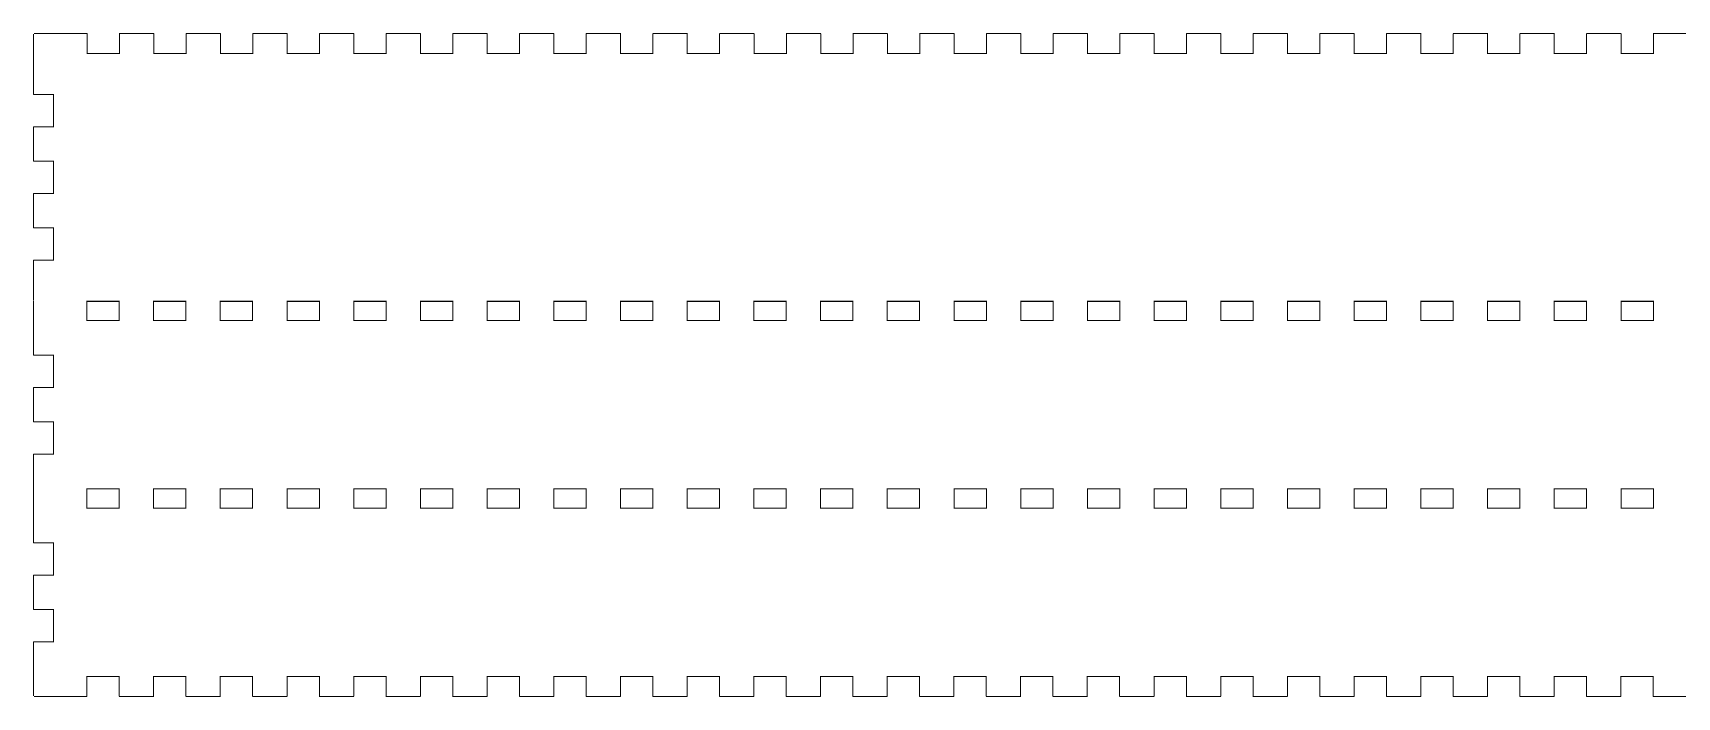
# Model space of a CAD drawing. Extents: x 1 to 1340, y 1 to 615.
# Drawn here: x 7.8 to 335.2, y 482.4 to 614.8 of the extents above; entities that cross this region are included whole.
import ezdxf

# ---------------------------------------------------------------- set-up
doc = ezdxf.new("R2010")
doc.units = 0
doc.layers.get('0').update_dxf_attribs({"linetype": 'CONTINUOUS'})

msp = doc.modelspace()

# ---------------------------------------------------------------- linework, layer by layer
at = {"color": 0, "const_width": 0.2}
for points in [[(7.90028, 614.592), (7.90028, 610.591)], [(11.9999, 614.691), (7.99952, 614.691)], [(18.4892, 614.691), (12.0289, 614.691)], [(18.5897, 610.591), (18.5897, 614.592), (18.5897, 614.609), (18.5594, 614.662), (18.5057, 614.691), (18.4892, 614.691)], [(25.1285, 614.691), (25.1106, 614.691), (25.0569, 614.662), (25.0279, 614.609), (25.0279, 614.592)], [(25.0279, 614.592), (25.0279, 610.591), (25.0279, 610.609), (25.0569, 610.662), (25.1106, 610.69), (25.1285, 610.69)], [(31.7679, 614.691), (25.1285, 614.691)], [(31.8685, 610.591), (31.8685, 614.592), (31.8685, 614.609), (31.8382, 614.662), (31.7845, 614.691), (31.7679, 614.691)], [(38.4073, 614.691), (38.3893, 614.691), (38.3357, 614.662), (38.3067, 614.609), (38.3067, 614.592)], [(38.3067, 614.592), (38.3067, 610.591), (38.3067, 610.609), (38.3357, 610.662), (38.3893, 610.69), (38.4073, 610.69)], [(45.0465, 614.691), (38.4073, 614.691)], [(45.1474, 610.591), (45.1474, 614.592), (45.1474, 614.609), (45.1171, 614.662), (45.0631, 614.691), (45.0465, 614.691)], [(51.6862, 614.691), (51.6682, 614.691), (51.6146, 614.662), (51.5856, 614.609), (51.5856, 614.592)], [(51.5856, 614.592), (51.5856, 610.591), (51.5856, 610.609), (51.6146, 610.662), (51.6682, 610.69), (51.6862, 610.69)], [(58.3255, 614.691), (51.6862, 614.691)], [(58.426, 610.591), (58.426, 614.592), (58.426, 614.609), (58.3957, 614.662), (58.342, 614.691), (58.3255, 614.691)], [(64.9647, 614.691), (64.9471, 614.691), (64.8931, 614.662), (64.8642, 614.609), (64.8642, 614.592)], [(64.8642, 614.592), (64.8642, 610.591), (64.8642, 610.609), (64.8931, 610.662), (64.9471, 610.69), (64.9647, 610.69)], [(71.6044, 614.691), (64.9647, 614.691)], [(71.7049, 610.591), (71.7049, 614.592), (71.7049, 614.609), (71.6746, 614.662), (71.6209, 614.691), (71.6044, 614.691)], [(78.2436, 614.691), (78.2257, 614.691), (78.172, 614.662), (78.1431, 614.609), (78.1431, 614.592)], [(78.1431, 614.592), (78.1431, 610.591), (78.1431, 610.609), (78.172, 610.662), (78.2257, 610.69), (78.2436, 610.69)], [(84.8829, 614.691), (78.2436, 614.691)], [(84.9835, 610.591), (84.9835, 614.592), (84.9835, 614.609), (84.9535, 614.662), (84.8995, 614.691), (84.8829, 614.691)], [(91.5225, 614.691), (91.5046, 614.691), (91.4506, 614.662), (91.4217, 614.609), (91.4217, 614.592)], [(91.4217, 614.592), (91.4217, 610.591), (91.4217, 610.609), (91.4506, 610.662), (91.5046, 610.69), (91.5225, 610.69)], [(98.1618, 614.691), (91.5225, 614.691)], [(98.2624, 610.591), (98.2624, 614.592), (98.2624, 614.609), (98.232, 614.662), (98.1784, 614.691), (98.1618, 614.691)], [(104.801, 614.691), (104.783, 614.691), (104.729, 614.662), (104.701, 614.609), (104.701, 614.592)], [(104.701, 614.592), (104.701, 610.591), (104.701, 610.609), (104.729, 610.662), (104.783, 610.69), (104.801, 610.69)], [(111.441, 614.691), (104.801, 614.691)], [(111.541, 610.591), (111.541, 614.592), (111.541, 614.609), (111.511, 614.662), (111.457, 614.691), (111.441, 614.691)], [(118.08, 614.691), (118.062, 614.691), (118.008, 614.662), (117.979, 614.609), (117.979, 614.592)], [(117.979, 614.592), (117.979, 610.591), (117.979, 610.609), (118.008, 610.662), (118.062, 610.69), (118.08, 610.69)], [(124.719, 614.691), (118.08, 614.691)], [(124.82, 610.591), (124.82, 614.592), (124.82, 614.609), (124.789, 614.662), (124.736, 614.691), (124.719, 614.691)], [(131.359, 614.691), (131.341, 614.691), (131.287, 614.662), (131.258, 614.609), (131.258, 614.592)], [(131.258, 614.592), (131.258, 610.591), (131.258, 610.609), (131.287, 610.662), (131.341, 610.69), (131.359, 610.69)], [(137.998, 614.691), (131.359, 614.691)], [(138.099, 610.591), (138.099, 614.592), (138.099, 614.609), (138.068, 614.662), (138.015, 614.691), (137.998, 614.691)], [(144.637, 614.691), (144.619, 614.691), (144.566, 614.662), (144.537, 614.609), (144.537, 614.592)], [(144.537, 614.592), (144.537, 610.591), (144.537, 610.609), (144.566, 610.662), (144.619, 610.69), (144.637, 610.69)], [(151.277, 614.691), (144.637, 614.691)], [(151.378, 610.591), (151.378, 614.592), (151.378, 614.609), (151.347, 614.662), (151.293, 614.691), (151.277, 614.691)], [(157.916, 614.691), (157.898, 614.691), (157.845, 614.662), (157.816, 614.609), (157.816, 614.592)], [(157.816, 614.592), (157.816, 610.591), (157.816, 610.609), (157.845, 610.662), (157.898, 610.69), (157.916, 610.69)], [(164.556, 614.691), (157.916, 614.691)], [(164.656, 610.591), (164.656, 614.592), (164.656, 614.609), (164.626, 614.662), (164.572, 614.691), (164.556, 614.691)], [(171.195, 614.691), (171.177, 614.691), (171.123, 614.662), (171.094, 614.609), (171.094, 614.592)], [(171.094, 614.592), (171.094, 610.591), (171.094, 610.609), (171.123, 610.662), (171.177, 610.69), (171.195, 610.69)], [(177.835, 614.691), (171.195, 614.691)], [(177.935, 610.591), (177.935, 614.592), (177.935, 614.609), (177.905, 614.662), (177.851, 614.691), (177.835, 614.691)], [(184.474, 614.691), (184.456, 614.691), (184.402, 614.662), (184.373, 614.609), (184.373, 614.592)], [(184.373, 614.592), (184.373, 610.591), (184.373, 610.609), (184.402, 610.662), (184.456, 610.69), (184.474, 610.69)], [(191.113, 614.691), (184.474, 614.691)], [(191.214, 610.591), (191.214, 614.592), (191.214, 614.609), (191.184, 614.662), (191.13, 614.691), (191.113, 614.691)], [(197.753, 614.691), (197.735, 614.691), (197.681, 614.662), (197.652, 614.609), (197.652, 614.592)], [(197.652, 614.592), (197.652, 610.591), (197.652, 610.609), (197.681, 610.662), (197.735, 610.69), (197.753, 610.69)], [(204.392, 614.691), (197.753, 614.691)], [(204.493, 610.591), (204.493, 614.592), (204.493, 614.609), (204.462, 614.662), (204.409, 614.691), (204.392, 614.691)], [(211.031, 614.691), (211.013, 614.691), (210.96, 614.662), (210.931, 614.609), (210.931, 614.592)], [(210.931, 614.592), (210.931, 610.591), (210.931, 610.609), (210.96, 610.662), (211.013, 610.69), (211.031, 610.69)], [(217.671, 614.691), (211.031, 614.691)], [(217.771, 610.591), (217.771, 614.592), (217.771, 614.609), (217.741, 614.662), (217.687, 614.691), (217.671, 614.691)], [(224.31, 614.691), (224.292, 614.691), (224.239, 614.662), (224.21, 614.609), (224.21, 614.592)], [(224.21, 614.592), (224.21, 610.591), (224.21, 610.609), (224.239, 610.662), (224.292, 610.69), (224.31, 610.69)], [(230.949, 614.691), (224.31, 614.691)], [(231.05, 610.591), (231.05, 614.592), (231.05, 614.609), (231.02, 614.662), (230.966, 614.691), (230.949, 614.691)], [(237.589, 614.691), (237.571, 614.691), (237.517, 614.662), (237.488, 614.609), (237.488, 614.592)], [(237.488, 614.592), (237.488, 610.591), (237.488, 610.609), (237.517, 610.662), (237.571, 610.69), (237.589, 610.69)], [(244.228, 614.691), (237.589, 614.691)], [(244.329, 610.591), (244.329, 614.592), (244.329, 614.609), (244.299, 614.662), (244.245, 614.691), (244.228, 614.691)], [(250.868, 614.691), (250.85, 614.691), (250.796, 614.662), (250.767, 614.609), (250.767, 614.592)], [(250.767, 614.592), (250.767, 610.591), (250.767, 610.609), (250.796, 610.662), (250.85, 610.69), (250.868, 610.69)], [(257.507, 614.691), (250.868, 614.691)], [(257.608, 610.591), (257.608, 614.592), (257.608, 614.609), (257.578, 614.662), (257.524, 614.691), (257.507, 614.691)], [(264.147, 614.691), (264.129, 614.691), (264.075, 614.662), (264.046, 614.609), (264.046, 614.592)], [(264.046, 614.592), (264.046, 610.591), (264.046, 610.609), (264.075, 610.662), (264.129, 610.69), (264.147, 610.69)], [(270.786, 614.691), (264.147, 614.691)], [(270.886, 610.591), (270.886, 614.592), (270.886, 614.609), (270.856, 614.662), (270.802, 614.691), (270.786, 614.691)], [(277.425, 614.691), (277.408, 614.691), (277.354, 614.662), (277.325, 614.609), (277.325, 614.592)], [(277.325, 614.592), (277.325, 610.591), (277.325, 610.609), (277.354, 610.662), (277.408, 610.69), (277.425, 610.69)], [(284.065, 614.691), (277.425, 614.691)], [(284.165, 610.591), (284.165, 614.592), (284.165, 614.609), (284.135, 614.662), (284.081, 614.691), (284.065, 614.691)], [(290.704, 614.691), (290.686, 614.691), (290.632, 614.662), (290.604, 614.609), (290.604, 614.592)], [(290.604, 614.592), (290.604, 610.591), (290.604, 610.609), (290.632, 610.662), (290.686, 610.69), (290.704, 610.69)], [(297.343, 614.691), (290.704, 614.691)], [(297.444, 610.591), (297.444, 614.592), (297.444, 614.609), (297.414, 614.662), (297.36, 614.691), (297.343, 614.691)], [(303.983, 614.691), (303.965, 614.691), (303.911, 614.662), (303.882, 614.609), (303.882, 614.592)], [(303.882, 614.592), (303.882, 610.591), (303.882, 610.609), (303.911, 610.662), (303.965, 610.69), (303.983, 610.69)], [(310.622, 614.691), (303.983, 614.691)], [(310.723, 610.591), (310.723, 614.592), (310.723, 614.609), (310.692, 614.662), (310.639, 614.691), (310.622, 614.691)], [(317.262, 614.691), (317.244, 614.691), (317.19, 614.662), (317.161, 614.609), (317.161, 614.592)], [(317.161, 614.592), (317.161, 610.591), (317.161, 610.609), (317.19, 610.662), (317.244, 610.69), (317.262, 610.69)], [(323.901, 614.691), (317.262, 614.691)], [(324.002, 610.591), (324.002, 614.592), (324.002, 614.609), (323.971, 614.662), (323.917, 614.691), (323.901, 614.691)], [(330.54, 614.691), (330.522, 614.691), (330.469, 614.662), (330.44, 614.609), (330.44, 614.592)], [(330.44, 614.592), (330.44, 610.591), (330.44, 610.609), (330.469, 610.662), (330.522, 610.69), (330.54, 610.69)], [(337, 614.691), (330.54, 614.691)], [(7.90028, 610.591), (7.90028, 602.587)], [(25.1285, 610.69), (18.4892, 610.69), (18.5057, 610.69), (18.5594, 610.662), (18.5897, 610.609), (18.5897, 610.591)], [(38.4073, 610.69), (31.7679, 610.69), (31.7845, 610.69), (31.8382, 610.662), (31.8685, 610.609), (31.8685, 610.591)], [(51.6862, 610.69), (45.0465, 610.69), (45.0631, 610.69), (45.1171, 610.662), (45.1474, 610.609), (45.1474, 610.591)], [(64.9647, 610.69), (58.3255, 610.69), (58.342, 610.69), (58.3957, 610.662), (58.426, 610.609), (58.426, 610.591)], [(78.2436, 610.69), (71.6044, 610.69), (71.6209, 610.69), (71.6746, 610.662), (71.7049, 610.609), (71.7049, 610.591)], [(91.5225, 610.69), (84.8829, 610.69), (84.8995, 610.69), (84.9535, 610.662), (84.9835, 610.609), (84.9835, 610.591)], [(104.801, 610.69), (98.1618, 610.69), (98.1784, 610.69), (98.232, 610.662), (98.2624, 610.609), (98.2624, 610.591)], [(118.08, 610.69), (111.441, 610.69), (111.457, 610.69), (111.511, 610.662), (111.541, 610.609), (111.541, 610.591)], [(131.359, 610.69), (124.719, 610.69), (124.736, 610.69), (124.789, 610.662), (124.82, 610.609), (124.82, 610.591)], [(144.637, 610.69), (137.998, 610.69), (138.015, 610.69), (138.068, 610.662), (138.099, 610.609), (138.099, 610.591)], [(157.916, 610.69), (151.277, 610.69), (151.293, 610.69), (151.347, 610.662), (151.378, 610.609), (151.378, 610.591)], [(171.195, 610.69), (164.556, 610.69), (164.572, 610.69), (164.626, 610.662), (164.656, 610.609), (164.656, 610.591)], [(184.474, 610.69), (177.835, 610.69), (177.851, 610.69), (177.905, 610.662), (177.935, 610.609), (177.935, 610.591)], [(197.753, 610.69), (191.113, 610.69), (191.13, 610.69), (191.184, 610.662), (191.214, 610.609), (191.214, 610.591)], [(211.031, 610.69), (204.392, 610.69), (204.409, 610.69), (204.462, 610.662), (204.493, 610.609), (204.493, 610.591)], [(224.31, 610.69), (217.671, 610.69), (217.687, 610.69), (217.741, 610.662), (217.771, 610.609), (217.771, 610.591)], [(237.589, 610.69), (230.949, 610.69), (230.966, 610.69), (231.02, 610.662), (231.05, 610.609), (231.05, 610.591)], [(250.868, 610.69), (244.228, 610.69), (244.245, 610.69), (244.299, 610.662), (244.329, 610.609), (244.329, 610.591)], [(264.147, 610.69), (257.507, 610.69), (257.524, 610.69), (257.578, 610.662), (257.608, 610.609), (257.608, 610.591)], [(277.425, 610.69), (270.786, 610.69), (270.802, 610.69), (270.856, 610.662), (270.886, 610.609), (270.886, 610.591)], [(290.704, 610.69), (284.065, 610.69), (284.081, 610.69), (284.135, 610.662), (284.165, 610.609), (284.165, 610.591)], [(303.983, 610.69), (297.343, 610.69), (297.36, 610.69), (297.414, 610.662), (297.444, 610.609), (297.444, 610.591)], [(317.262, 610.69), (310.622, 610.69), (310.639, 610.69), (310.692, 610.662), (310.723, 610.609), (310.723, 610.591)], [(330.54, 610.69), (323.901, 610.69), (323.917, 610.69), (323.971, 610.662), (324.002, 610.609), (324.002, 610.591)], [(7.90028, 602.587), (7.90028, 602.569), (7.92925, 602.516), (7.98297, 602.484), (8.00089, 602.484)], [(8.00089, 602.484), (12.0013, 602.484), (11.9834, 602.484), (11.9297, 602.516), (11.9007, 602.569), (11.9007, 602.587)], [(11.9007, 602.587), (11.9007, 595.948), (11.9007, 595.965), (11.9297, 596.018), (11.9834, 596.046), (12.0013, 596.046)], [(12.0013, 596.046), (8.00089, 596.046), (7.98297, 596.046), (7.92925, 596.018), (7.90028, 595.965), (7.90028, 595.948)], [(7.90028, 595.948), (7.90028, 589.308)], [(7.90028, 589.308), (7.90028, 589.291), (7.92925, 589.238), (7.98297, 589.206), (8.00089, 589.206)], [(8.00089, 589.206), (12.0013, 589.206), (11.9834, 589.206), (11.9297, 589.238), (11.9007, 589.291), (11.9007, 589.308)], [(11.9007, 589.308), (11.9007, 582.669), (11.9007, 582.687), (11.9297, 582.739), (11.9834, 582.768), (12.0013, 582.768)], [(12.0013, 582.768), (8.00089, 582.768), (7.98297, 582.768), (7.92925, 582.739), (7.90028, 582.687), (7.90028, 582.669)], [(7.90028, 582.669), (7.90028, 576.03)], [(7.90028, 576.03), (7.90028, 576.012), (7.92925, 575.959), (7.98297, 575.927), (8.00089, 575.927)], [(8.00089, 575.927), (12.0013, 575.927), (11.9834, 575.927), (11.9297, 575.959), (11.9007, 576.012), (11.9007, 576.03)], [(11.9007, 576.03), (11.9007, 569.39), (11.9007, 569.408), (11.9297, 569.461), (11.9834, 569.489), (12.0013, 569.489)], [(12.0013, 569.489), (8.00089, 569.489), (7.98297, 569.489), (7.92925, 569.461), (7.90028, 569.408), (7.90028, 569.39)], [(7.90028, 569.39), (7.90028, 561.382)], [(7.90028, 561.379), (7.90028, 557.378)], [(7.90028, 561.379), (7.90028, 557.378)], [(7.90028, 557.378), (7.90028, 550.644)], [(7.90028, 550.644), (7.90028, 550.626), (7.92925, 550.573), (7.98297, 550.541), (8.00089, 550.541)], [(8.00089, 550.541), (12.0013, 550.541), (11.9834, 550.541), (11.9297, 550.573), (11.9007, 550.626), (11.9007, 550.644)], [(11.9007, 550.644), (11.9007, 544.001), (11.9007, 544.022), (11.9297, 544.075), (11.9834, 544.103), (12.0013, 544.103)], [(12.0013, 544.103), (8.00089, 544.103), (7.98297, 544.103), (7.92925, 544.075), (7.90028, 544.022), (7.90028, 544.001)], [(7.90028, 544.001), (7.90028, 537.362)], [(7.90028, 537.362), (7.90028, 537.348), (7.92925, 537.295), (7.98297, 537.263), (8.00089, 537.263)], [(8.00089, 537.263), (12.0013, 537.263), (11.9834, 537.263), (11.9297, 537.295), (11.9007, 537.348), (11.9007, 537.362)], [(11.9007, 537.362), (11.9007, 530.722), (11.9007, 530.74), (11.9297, 530.797), (11.9834, 530.825), (12.0013, 530.825)], [(12.0013, 530.825), (8.00089, 530.825), (7.98297, 530.825), (7.92925, 530.797), (7.90028, 530.74), (7.90028, 530.722)], [(7.90028, 530.722), (7.90028, 523.988)], [(7.90028, 523.984), (7.90028, 519.987)], [(7.90028, 523.984), (7.90028, 519.987)], [(7.90028, 519.987), (7.90028, 513.249)], [(7.90028, 513.249), (7.90028, 513.232), (7.92925, 513.179), (7.98297, 513.147), (8.00089, 513.147)], [(8.00089, 513.147), (12.0013, 513.147), (11.9834, 513.147), (11.9297, 513.179), (11.9007, 513.232), (11.9007, 513.249)], [(11.9007, 513.249), (11.9007, 506.61), (11.9007, 506.628), (11.9297, 506.681), (11.9834, 506.709), (12.0013, 506.709)], [(12.0013, 506.709), (8.00089, 506.709), (7.98297, 506.709), (7.92925, 506.681), (7.90028, 506.628), (7.90028, 506.61)], [(7.90028, 506.61), (7.90028, 499.971)], [(7.90028, 499.971), (7.90028, 499.953), (7.92925, 499.9), (7.98297, 499.868), (8.00089, 499.868)], [(8.00089, 499.868), (12.0013, 499.868), (11.9834, 499.868), (11.9297, 499.9), (11.9007, 499.953), (11.9007, 499.971)], [(11.9007, 499.971), (11.9007, 493.332), (11.9007, 493.349), (11.9297, 493.402), (11.9834, 493.43), (12.0013, 493.43)], [(12.0013, 493.43), (8.00089, 493.43), (7.98297, 493.43), (7.92925, 493.402), (7.90028, 493.349), (7.90028, 493.332)], [(7.90028, 493.332), (7.90028, 486.593)], [(7.90028, 486.593), (7.90028, 482.593)], [(18.5608, 482.593), (18.5608, 486.593), (18.5608, 486.576), (18.5305, 486.523), (18.4767, 486.491), (18.4602, 486.491)], [(18.4602, 486.491), (25.0996, 486.491), (25.0817, 486.491), (25.0279, 486.523), (24.999, 486.576), (24.999, 486.593)], [(24.999, 486.593), (24.999, 482.593), (24.999, 482.575), (25.0279, 482.522), (25.0817, 482.491), (25.0996, 482.491)], [(31.8396, 482.593), (31.8396, 486.593), (31.8396, 486.576), (31.8093, 486.523), (31.7555, 486.491), (31.739, 486.491)], [(31.739, 486.491), (38.3783, 486.491), (38.3603, 486.491), (38.3067, 486.523), (38.2778, 486.576), (38.2778, 486.593)], [(38.2778, 486.593), (38.2778, 482.593), (38.2778, 482.575), (38.3067, 482.522), (38.3603, 482.491), (38.3783, 482.491)], [(45.1185, 482.593), (45.1185, 486.593), (45.1185, 486.576), (45.0882, 486.523), (45.0342, 486.491), (45.0176, 486.491)], [(45.0176, 486.491), (51.6572, 486.491), (51.6393, 486.491), (51.5856, 486.523), (51.5567, 486.576), (51.5567, 486.593)], [(51.5567, 486.593), (51.5567, 482.593), (51.5567, 482.575), (51.5856, 482.522), (51.6393, 482.491), (51.6572, 482.491)], [(58.3971, 482.593), (58.3971, 486.593), (58.3971, 486.576), (58.3667, 486.523), (58.3131, 486.491), (58.2965, 486.491)], [(58.2965, 486.491), (64.9358, 486.491), (64.9182, 486.491), (64.8642, 486.523), (64.8353, 486.576), (64.8353, 486.593)], [(64.8353, 486.593), (64.8353, 482.593), (64.8353, 482.575), (64.8642, 482.522), (64.9182, 482.491), (64.9358, 482.491)], [(71.676, 482.593), (71.676, 486.593), (71.676, 486.576), (71.6456, 486.523), (71.592, 486.491), (71.5754, 486.491)], [(71.5754, 486.491), (78.2147, 486.491), (78.1967, 486.491), (78.1431, 486.523), (78.1142, 486.576), (78.1142, 486.593)], [(78.1142, 486.593), (78.1142, 482.593), (78.1142, 482.575), (78.1431, 482.522), (78.1967, 482.491), (78.2147, 482.491)], [(84.9545, 482.593), (84.9545, 486.593), (84.9545, 486.576), (84.9242, 486.523), (84.8706, 486.491), (84.854, 486.491)], [(84.854, 486.491), (91.4936, 486.491), (91.4756, 486.491), (91.4217, 486.523), (91.3927, 486.576), (91.3927, 486.593)], [(91.3927, 486.593), (91.3927, 482.593), (91.3927, 482.575), (91.4217, 482.522), (91.4756, 482.491), (91.4936, 482.491)], [(98.2334, 482.593), (98.2334, 486.593), (98.2334, 486.576), (98.2031, 486.523), (98.1495, 486.491), (98.1329, 486.491)], [(98.1329, 486.491), (104.772, 486.491), (104.754, 486.491), (104.701, 486.523), (104.672, 486.576), (104.672, 486.593)], [(104.672, 486.593), (104.672, 482.593), (104.672, 482.575), (104.701, 482.522), (104.754, 482.491), (104.772, 482.491)], [(111.512, 482.593), (111.512, 486.593), (111.512, 486.576), (111.482, 486.523), (111.428, 486.491), (111.412, 486.491)], [(111.412, 486.491), (118.051, 486.491), (118.033, 486.491), (117.979, 486.523), (117.951, 486.576), (117.951, 486.593)], [(117.951, 486.593), (117.951, 482.593), (117.951, 482.575), (117.979, 482.522), (118.033, 482.491), (118.051, 482.491)], [(124.791, 482.593), (124.791, 486.593), (124.791, 486.576), (124.761, 486.523), (124.707, 486.491), (124.69, 486.491)], [(124.69, 486.491), (131.33, 486.491), (131.312, 486.491), (131.258, 486.523), (131.229, 486.576), (131.229, 486.593)], [(131.229, 486.593), (131.229, 482.593), (131.229, 482.575), (131.258, 482.522), (131.312, 482.491), (131.33, 482.491)], [(138.07, 482.593), (138.07, 486.593), (138.07, 486.576), (138.039, 486.523), (137.986, 486.491), (137.969, 486.491)], [(137.969, 486.491), (144.609, 486.491), (144.591, 486.491), (144.537, 486.523), (144.508, 486.576), (144.508, 486.593)], [(144.508, 486.593), (144.508, 482.593), (144.508, 482.575), (144.537, 482.522), (144.591, 482.491), (144.609, 482.491)], [(151.349, 482.593), (151.349, 486.593), (151.349, 486.576), (151.318, 486.523), (151.264, 486.491), (151.248, 486.491)], [(151.248, 486.491), (157.887, 486.491), (157.869, 486.491), (157.816, 486.523), (157.787, 486.576), (157.787, 486.593)], [(157.787, 486.593), (157.787, 482.593), (157.787, 482.575), (157.816, 482.522), (157.869, 482.491), (157.887, 482.491)], [(164.627, 482.593), (164.627, 486.593), (164.627, 486.576), (164.597, 486.523), (164.543, 486.491), (164.527, 486.491)], [(164.527, 486.491), (171.166, 486.491), (171.148, 486.491), (171.094, 486.523), (171.065, 486.576), (171.065, 486.593)], [(171.065, 486.593), (171.065, 482.593), (171.065, 482.575), (171.094, 482.522), (171.148, 482.491), (171.166, 482.491)], [(177.906, 482.593), (177.906, 486.593), (177.906, 486.576), (177.876, 486.523), (177.822, 486.491), (177.806, 486.491)], [(177.806, 486.491), (184.445, 486.491), (184.427, 486.491), (184.373, 486.523), (184.344, 486.576), (184.344, 486.593)], [(184.344, 486.593), (184.344, 482.593), (184.344, 482.575), (184.373, 482.522), (184.427, 482.491), (184.445, 482.491)], [(191.185, 482.593), (191.185, 486.593), (191.185, 486.576), (191.154, 486.523), (191.101, 486.491), (191.084, 486.491)], [(191.084, 486.491), (197.724, 486.491), (197.706, 486.491), (197.652, 486.523), (197.623, 486.576), (197.623, 486.593)], [(197.623, 486.593), (197.623, 482.593), (197.623, 482.575), (197.652, 482.522), (197.706, 482.491), (197.724, 482.491)], [(204.464, 482.593), (204.464, 486.593), (204.464, 486.576), (204.433, 486.523), (204.38, 486.491), (204.363, 486.491)], [(204.363, 486.491), (211.002, 486.491), (210.984, 486.491), (210.931, 486.523), (210.902, 486.576), (210.902, 486.593)], [(210.902, 486.593), (210.902, 482.593), (210.902, 482.575), (210.931, 482.522), (210.984, 482.491), (211.002, 482.491)], [(217.743, 482.593), (217.743, 486.593), (217.743, 486.576), (217.712, 486.523), (217.658, 486.491), (217.642, 486.491)], [(217.642, 486.491), (224.281, 486.491), (224.263, 486.491), (224.21, 486.523), (224.181, 486.576), (224.181, 486.593)], [(224.181, 486.593), (224.181, 482.593), (224.181, 482.575), (224.21, 482.522), (224.263, 482.491), (224.281, 482.491)], [(231.021, 482.593), (231.021, 486.593), (231.021, 486.576), (230.991, 486.523), (230.937, 486.491), (230.921, 486.491)], [(230.921, 486.491), (237.56, 486.491), (237.542, 486.491), (237.488, 486.523), (237.459, 486.576), (237.459, 486.593)], [(237.459, 486.593), (237.459, 482.593), (237.459, 482.575), (237.488, 482.522), (237.542, 482.491), (237.56, 482.491)], [(244.3, 482.593), (244.3, 486.593), (244.3, 486.576), (244.27, 486.523), (244.216, 486.491), (244.199, 486.491)], [(244.199, 486.491), (250.839, 486.491), (250.821, 486.491), (250.767, 486.523), (250.738, 486.576), (250.738, 486.593)], [(250.738, 486.593), (250.738, 482.593), (250.738, 482.575), (250.767, 482.522), (250.821, 482.491), (250.839, 482.491)], [(257.579, 482.593), (257.579, 486.593), (257.579, 486.576), (257.549, 486.523), (257.495, 486.491), (257.478, 486.491)], [(257.478, 486.491), (264.118, 486.491), (264.1, 486.491), (264.046, 486.523), (264.017, 486.576), (264.017, 486.593)], [(264.017, 486.593), (264.017, 482.593), (264.017, 482.575), (264.046, 482.522), (264.1, 482.491), (264.118, 482.491)], [(270.857, 482.593), (270.857, 486.593), (270.857, 486.576), (270.827, 486.523), (270.774, 486.491), (270.757, 486.491)], [(270.757, 486.491), (277.396, 486.491), (277.379, 486.491), (277.325, 486.523), (277.296, 486.576), (277.296, 486.593)], [(277.296, 486.593), (277.296, 482.593), (277.296, 482.575), (277.325, 482.522), (277.379, 482.491), (277.396, 482.491)], [(284.136, 482.593), (284.136, 486.593), (284.136, 486.576), (284.106, 486.523), (284.052, 486.491), (284.036, 486.491)], [(284.036, 486.491), (290.675, 486.491), (290.657, 486.491), (290.604, 486.523), (290.575, 486.576), (290.575, 486.593)], [(290.575, 486.593), (290.575, 482.593), (290.575, 482.575), (290.604, 482.522), (290.657, 482.491), (290.675, 482.491)], [(297.415, 482.593), (297.415, 486.593), (297.415, 486.576), (297.385, 486.523), (297.331, 486.491), (297.314, 486.491)], [(297.314, 486.491), (303.954, 486.491), (303.936, 486.491), (303.882, 486.523), (303.853, 486.576), (303.853, 486.593)], [(303.853, 486.593), (303.853, 482.593), (303.853, 482.575), (303.882, 482.522), (303.936, 482.491), (303.954, 482.491)], [(310.694, 482.593), (310.694, 486.593), (310.694, 486.576), (310.664, 486.523), (310.61, 486.491), (310.593, 486.491)], [(310.593, 486.491), (317.233, 486.491), (317.215, 486.491), (317.161, 486.523), (317.132, 486.576), (317.132, 486.593)], [(317.132, 486.593), (317.132, 482.593), (317.132, 482.575), (317.161, 482.522), (317.215, 482.491), (317.233, 482.491)], [(323.973, 482.593), (323.973, 486.593), (323.973, 486.576), (323.942, 486.523), (323.888, 486.491), (323.872, 486.491)], [(323.872, 486.491), (330.512, 486.491), (330.494, 486.491), (330.44, 486.523), (330.411, 486.576), (330.411, 486.593)], [(330.411, 486.593), (330.411, 482.593), (330.411, 482.575), (330.44, 482.522), (330.494, 482.491), (330.512, 482.491)], [(7.99952, 482.491), (11.9999, 482.491)], [(11.9999, 482.491), (18.4602, 482.491)], [(18.4602, 482.491), (18.4767, 482.491), (18.5305, 482.522), (18.5608, 482.575), (18.5608, 482.593)], [(25.0996, 482.491), (31.739, 482.491)], [(31.739, 482.491), (31.7555, 482.491), (31.8093, 482.522), (31.8396, 482.575), (31.8396, 482.593)], [(38.3783, 482.491), (45.0176, 482.491)], [(45.0176, 482.491), (45.0342, 482.491), (45.0882, 482.522), (45.1185, 482.575), (45.1185, 482.593)], [(51.6572, 482.491), (58.2965, 482.491)], [(58.2965, 482.491), (58.3131, 482.491), (58.3667, 482.522), (58.3971, 482.575), (58.3971, 482.593)], [(64.9358, 482.491), (71.5754, 482.491)], [(71.5754, 482.491), (71.592, 482.491), (71.6456, 482.522), (71.676, 482.575), (71.676, 482.593)], [(78.2147, 482.491), (84.854, 482.491)], [(84.854, 482.491), (84.8706, 482.491), (84.9242, 482.522), (84.9545, 482.575), (84.9545, 482.593)], [(91.4936, 482.491), (98.1329, 482.491)], [(98.1329, 482.491), (98.1495, 482.491), (98.2031, 482.522), (98.2334, 482.575), (98.2334, 482.593)], [(104.772, 482.491), (111.412, 482.491)], [(111.412, 482.491), (111.428, 482.491), (111.482, 482.522), (111.512, 482.575), (111.512, 482.593)], [(118.051, 482.491), (124.69, 482.491)], [(124.69, 482.491), (124.707, 482.491), (124.761, 482.522), (124.791, 482.575), (124.791, 482.593)], [(131.33, 482.491), (137.969, 482.491)], [(137.969, 482.491), (137.986, 482.491), (138.039, 482.522), (138.07, 482.575), (138.07, 482.593)], [(144.609, 482.491), (151.248, 482.491)], [(151.248, 482.491), (151.264, 482.491), (151.318, 482.522), (151.349, 482.575), (151.349, 482.593)], [(157.887, 482.491), (164.527, 482.491)], [(164.527, 482.491), (164.543, 482.491), (164.597, 482.522), (164.627, 482.575), (164.627, 482.593)], [(171.166, 482.491), (177.806, 482.491)], [(177.806, 482.491), (177.822, 482.491), (177.876, 482.522), (177.906, 482.575), (177.906, 482.593)], [(184.445, 482.491), (191.084, 482.491)], [(191.084, 482.491), (191.101, 482.491), (191.154, 482.522), (191.185, 482.575), (191.185, 482.593)], [(197.724, 482.491), (204.363, 482.491)], [(204.363, 482.491), (204.38, 482.491), (204.433, 482.522), (204.464, 482.575), (204.464, 482.593)], [(211.002, 482.491), (217.642, 482.491)], [(217.642, 482.491), (217.658, 482.491), (217.712, 482.522), (217.743, 482.575), (217.743, 482.593)], [(224.281, 482.491), (230.921, 482.491)], [(230.921, 482.491), (230.937, 482.491), (230.991, 482.522), (231.021, 482.575), (231.021, 482.593)], [(237.56, 482.491), (244.199, 482.491)], [(244.199, 482.491), (244.216, 482.491), (244.27, 482.522), (244.3, 482.575), (244.3, 482.593)], [(250.839, 482.491), (257.478, 482.491)], [(257.478, 482.491), (257.495, 482.491), (257.549, 482.522), (257.579, 482.575), (257.579, 482.593)], [(264.118, 482.491), (270.757, 482.491)], [(270.757, 482.491), (270.774, 482.491), (270.827, 482.522), (270.857, 482.575), (270.857, 482.593)], [(277.396, 482.491), (284.036, 482.491)], [(284.036, 482.491), (284.052, 482.491), (284.106, 482.522), (284.136, 482.575), (284.136, 482.593)], [(290.675, 482.491), (297.314, 482.491)], [(297.314, 482.491), (297.331, 482.491), (297.385, 482.522), (297.415, 482.575), (297.415, 482.593)], [(303.954, 482.491), (310.593, 482.491)], [(310.593, 482.491), (310.61, 482.491), (310.664, 482.522), (310.694, 482.575), (310.694, 482.593)], [(317.233, 482.491), (323.872, 482.491)], [(323.872, 482.491), (323.888, 482.491), (323.942, 482.522), (323.973, 482.575), (323.973, 482.593)], [(330.512, 482.491), (336.972, 482.491)]]:
    msp.add_lwpolyline(points, dxfattribs=at)
at = {"color": 5, "const_width": 0.2}
for points in [[(18.5594, 557.378), (18.5594, 561.379), (18.5594, 561.365), (18.5291, 561.308), (18.4754, 561.28), (18.4588, 561.28)], [(18.4588, 561.28), (25.0982, 561.28), (25.0803, 561.28), (25.0265, 561.308), (24.9976, 561.365), (24.9976, 561.379)], [(24.9976, 561.379), (24.9976, 557.378), (24.9976, 557.396), (25.0265, 557.452), (25.0803, 557.481), (25.0982, 557.481)], [(31.8396, 557.378), (31.8396, 561.379), (31.8396, 561.365), (31.8093, 561.308), (31.7555, 561.28), (31.739, 561.28)], [(31.739, 561.28), (38.3783, 561.28), (38.3603, 561.28), (38.3067, 561.308), (38.2778, 561.365), (38.2778, 561.379)], [(38.2778, 561.379), (38.2778, 557.378), (38.2778, 557.396), (38.3067, 557.452), (38.3603, 557.481), (38.3783, 557.481)], [(45.1196, 557.378), (45.1196, 561.379), (45.1196, 561.365), (45.0896, 561.308), (45.0356, 561.28), (45.019, 561.28)], [(45.019, 561.28), (51.6587, 561.28), (51.6407, 561.28), (51.5867, 561.308), (51.5578, 561.365), (51.5578, 561.379)], [(51.5578, 561.379), (51.5578, 557.378), (51.5578, 557.396), (51.5867, 557.452), (51.6407, 557.481), (51.6587, 557.481)], [(58.3999, 557.378), (58.3999, 561.379), (58.3999, 561.365), (58.3696, 561.308), (58.3159, 561.28), (58.2993, 561.28)], [(58.2993, 561.28), (64.9386, 561.28), (64.9206, 561.28), (64.867, 561.308), (64.8381, 561.365), (64.8381, 561.379)], [(64.8381, 561.379), (64.8381, 557.378), (64.8381, 557.396), (64.867, 557.452), (64.9206, 557.481), (64.9386, 557.481)], [(71.6802, 557.378), (71.6802, 561.379), (71.6802, 561.365), (71.6499, 561.308), (71.5959, 561.28), (71.5793, 561.28)], [(71.5793, 561.28), (78.219, 561.28), (78.201, 561.28), (78.1473, 561.308), (78.1184, 561.365), (78.1184, 561.379)], [(78.1184, 561.379), (78.1184, 557.378), (78.1184, 557.396), (78.1473, 557.452), (78.201, 557.481), (78.219, 557.481)], [(84.9602, 557.378), (84.9602, 561.379), (84.9602, 561.365), (84.9298, 561.308), (84.8762, 561.28), (84.8596, 561.28)], [(84.8596, 561.28), (91.4989, 561.28), (91.4809, 561.28), (91.4273, 561.308), (91.3984, 561.365), (91.3984, 561.379)], [(91.3984, 561.379), (91.3984, 557.378), (91.3984, 557.396), (91.4273, 557.452), (91.4809, 557.481), (91.4989, 557.481)], [(98.2405, 557.378), (98.2405, 561.379), (98.2405, 561.365), (98.2102, 561.308), (98.1562, 561.28), (98.1396, 561.28)], [(98.1396, 561.28), (104.779, 561.28), (104.761, 561.28), (104.708, 561.308), (104.679, 561.365), (104.679, 561.379)], [(104.679, 561.379), (104.679, 557.378), (104.679, 557.396), (104.708, 557.452), (104.761, 557.481), (104.779, 557.481)], [(111.52, 557.378), (111.52, 561.379), (111.52, 561.365), (111.49, 561.308), (111.437, 561.28), (111.42, 561.28)], [(111.42, 561.28), (118.059, 561.28), (118.041, 561.28), (117.988, 561.308), (117.959, 561.365), (117.959, 561.379)], [(117.959, 561.379), (117.959, 557.378), (117.959, 557.396), (117.988, 557.452), (118.041, 557.481), (118.059, 557.481)], [(124.801, 557.378), (124.801, 561.379), (124.801, 561.365), (124.77, 561.308), (124.716, 561.28), (124.7, 561.28)], [(124.7, 561.28), (131.34, 561.28), (131.322, 561.28), (131.268, 561.308), (131.239, 561.365), (131.239, 561.379)], [(131.239, 561.379), (131.239, 557.378), (131.239, 557.396), (131.268, 557.452), (131.322, 557.481), (131.34, 557.481)], [(138.079, 557.378), (138.079, 561.379), (138.079, 561.365), (138.049, 561.308), (137.995, 561.28), (137.979, 561.28)], [(137.979, 561.28), (144.618, 561.28), (144.6, 561.28), (144.546, 561.308), (144.518, 561.365), (144.518, 561.379)], [(144.518, 561.379), (144.518, 557.378), (144.518, 557.396), (144.546, 557.452), (144.6, 557.481), (144.618, 557.481)], [(151.36, 557.378), (151.36, 561.379), (151.36, 561.365), (151.329, 561.308), (151.276, 561.28), (151.259, 561.28)], [(151.259, 561.28), (157.898, 561.28), (157.88, 561.28), (157.827, 561.308), (157.798, 561.365), (157.798, 561.379)], [(157.798, 561.379), (157.798, 557.378), (157.798, 557.396), (157.827, 557.452), (157.88, 557.481), (157.898, 557.481)], [(164.64, 557.378), (164.64, 561.379), (164.64, 561.365), (164.609, 561.308), (164.556, 561.28), (164.539, 561.28)], [(164.539, 561.28), (171.178, 561.28), (171.161, 561.28), (171.107, 561.308), (171.078, 561.365), (171.078, 561.379)], [(171.078, 561.379), (171.078, 557.378), (171.078, 557.396), (171.107, 557.452), (171.161, 557.481), (171.178, 557.481)], [(177.92, 557.378), (177.92, 561.379), (177.92, 561.365), (177.89, 561.308), (177.836, 561.28), (177.819, 561.28)], [(177.819, 561.28), (184.459, 561.28), (184.441, 561.28), (184.387, 561.308), (184.358, 561.365), (184.358, 561.379)], [(184.358, 561.379), (184.358, 557.378), (184.358, 557.396), (184.387, 557.452), (184.441, 557.481), (184.459, 557.481)], [(191.2, 557.378), (191.2, 561.379), (191.2, 561.365), (191.17, 561.308), (191.116, 561.28), (191.099, 561.28)], [(191.099, 561.28), (197.739, 561.28), (197.721, 561.28), (197.667, 561.308), (197.638, 561.365), (197.638, 561.379)], [(197.638, 561.379), (197.638, 557.378), (197.638, 557.396), (197.667, 557.452), (197.721, 557.481), (197.739, 557.481)], [(204.48, 557.378), (204.48, 561.379), (204.48, 561.365), (204.45, 561.308), (204.396, 561.28), (204.38, 561.28)], [(204.38, 561.28), (211.019, 561.28), (211.001, 561.28), (210.947, 561.308), (210.918, 561.365), (210.918, 561.379)], [(210.918, 561.379), (210.918, 557.378), (210.918, 557.396), (210.947, 557.452), (211.001, 557.481), (211.019, 557.481)], [(217.76, 557.378), (217.76, 561.379), (217.76, 561.365), (217.73, 561.308), (217.676, 561.28), (217.66, 561.28)], [(217.66, 561.28), (224.299, 561.28), (224.281, 561.28), (224.227, 561.308), (224.198, 561.365), (224.198, 561.379)], [(224.198, 561.379), (224.198, 557.378), (224.198, 557.396), (224.227, 557.452), (224.281, 557.481), (224.299, 557.481)], [(231.041, 557.378), (231.041, 561.379), (231.041, 561.365), (231.01, 561.308), (230.957, 561.28), (230.94, 561.28)], [(230.94, 561.28), (237.579, 561.28), (237.561, 561.28), (237.508, 561.308), (237.479, 561.365), (237.479, 561.379)], [(237.479, 561.379), (237.479, 557.378), (237.479, 557.396), (237.508, 557.452), (237.561, 557.481), (237.579, 557.481)], [(244.321, 557.378), (244.321, 561.379), (244.321, 561.365), (244.29, 561.308), (244.237, 561.28), (244.22, 561.28)], [(244.22, 561.28), (250.86, 561.28), (250.842, 561.28), (250.788, 561.308), (250.759, 561.365), (250.759, 561.379)], [(250.759, 561.379), (250.759, 557.378), (250.759, 557.396), (250.788, 557.452), (250.842, 557.481), (250.86, 557.481)], [(257.599, 557.378), (257.599, 561.379), (257.599, 561.365), (257.569, 561.308), (257.515, 561.28), (257.499, 561.28)], [(257.499, 561.28), (264.138, 561.28), (264.12, 561.28), (264.067, 561.308), (264.038, 561.365), (264.038, 561.379)], [(264.038, 561.379), (264.038, 557.378), (264.038, 557.396), (264.067, 557.452), (264.12, 557.481), (264.138, 557.481)], [(270.88, 557.378), (270.88, 561.379), (270.88, 561.365), (270.849, 561.308), (270.795, 561.28), (270.779, 561.28)], [(270.779, 561.28), (277.418, 561.28), (277.4, 561.28), (277.347, 561.308), (277.318, 561.365), (277.318, 561.379)], [(277.318, 561.379), (277.318, 557.378), (277.318, 557.396), (277.347, 557.452), (277.4, 557.481), (277.418, 557.481)], [(284.16, 557.378), (284.16, 561.379), (284.16, 561.365), (284.129, 561.308), (284.076, 561.28), (284.059, 561.28)], [(284.059, 561.28), (290.698, 561.28), (290.681, 561.28), (290.627, 561.308), (290.598, 561.365), (290.598, 561.379)], [(290.598, 561.379), (290.598, 557.378), (290.598, 557.396), (290.627, 557.452), (290.681, 557.481), (290.698, 557.481)], [(297.44, 557.378), (297.44, 561.379), (297.44, 561.365), (297.41, 561.308), (297.356, 561.28), (297.339, 561.28)], [(297.339, 561.28), (303.979, 561.28), (303.961, 561.28), (303.907, 561.308), (303.878, 561.365), (303.878, 561.379)], [(303.878, 561.379), (303.878, 557.378), (303.878, 557.396), (303.907, 557.452), (303.961, 557.481), (303.979, 557.481)], [(310.72, 557.378), (310.72, 561.379), (310.72, 561.365), (310.69, 561.308), (310.636, 561.28), (310.619, 561.28)], [(310.619, 561.28), (317.259, 561.28), (317.241, 561.28), (317.187, 561.308), (317.158, 561.365), (317.158, 561.379)], [(317.158, 561.379), (317.158, 557.378), (317.158, 557.396), (317.187, 557.452), (317.241, 557.481), (317.259, 557.481)], [(324, 557.378), (324, 561.379), (324, 561.365), (323.97, 561.308), (323.916, 561.28), (323.9, 561.28)], [(323.9, 561.28), (330.539, 561.28), (330.521, 561.28), (330.467, 561.308), (330.438, 561.365), (330.438, 561.379)], [(330.438, 561.379), (330.438, 557.378), (330.438, 557.396), (330.467, 557.452), (330.521, 557.481), (330.539, 557.481)], [(25.0982, 557.481), (18.4588, 557.481)], [(18.4602, 557.481), (18.4767, 557.481), (18.5305, 557.452), (18.5594, 557.396), (18.5594, 557.378)], [(38.3783, 557.481), (31.739, 557.481)], [(31.7404, 557.481), (31.7569, 557.481), (31.8106, 557.452), (31.8396, 557.396), (31.8396, 557.378)], [(51.6587, 557.481), (45.019, 557.481)], [(45.0204, 557.481), (45.037, 557.481), (45.0906, 557.452), (45.1196, 557.396), (45.1196, 557.378)], [(64.9386, 557.481), (58.2993, 557.481)], [(58.3008, 557.481), (58.3173, 557.481), (58.371, 557.452), (58.3999, 557.396), (58.3999, 557.378)], [(71.5793, 557.481), (71.5959, 557.481), (71.6499, 557.452), (71.6802, 557.396), (71.6802, 557.378)], [(78.219, 557.481), (71.5793, 557.481)], [(84.8596, 557.481), (84.8762, 557.481), (84.9298, 557.452), (84.9602, 557.396), (84.9602, 557.378)], [(91.4989, 557.481), (84.8596, 557.481)], [(98.1396, 557.481), (98.1562, 557.481), (98.2102, 557.452), (98.2405, 557.396), (98.2405, 557.378)], [(104.779, 557.481), (98.1396, 557.481)], [(111.42, 557.481), (111.437, 557.481), (111.49, 557.452), (111.52, 557.396), (111.52, 557.378)], [(118.059, 557.481), (111.42, 557.481)], [(124.7, 557.481), (124.716, 557.481), (124.77, 557.452), (124.801, 557.396), (124.801, 557.378)], [(131.34, 557.481), (124.7, 557.481)], [(144.618, 557.481), (137.979, 557.481)], [(137.98, 557.481), (137.997, 557.481), (138.05, 557.452), (138.079, 557.396), (138.079, 557.378)], [(157.898, 557.481), (151.259, 557.481)], [(151.261, 557.481), (151.277, 557.481), (151.331, 557.452), (151.36, 557.396), (151.36, 557.378)], [(171.178, 557.481), (164.539, 557.481)], [(164.54, 557.481), (164.557, 557.481), (164.611, 557.452), (164.64, 557.396), (164.64, 557.378)], [(184.459, 557.481), (177.819, 557.481)], [(177.821, 557.481), (177.837, 557.481), (177.891, 557.452), (177.92, 557.396), (177.92, 557.378)], [(191.099, 557.481), (191.116, 557.481), (191.17, 557.452), (191.2, 557.396), (191.2, 557.378)], [(197.739, 557.481), (191.099, 557.481)], [(204.38, 557.481), (204.396, 557.481), (204.45, 557.452), (204.48, 557.396), (204.48, 557.378)], [(211.019, 557.481), (204.38, 557.481)], [(217.66, 557.481), (217.676, 557.481), (217.73, 557.452), (217.76, 557.396), (217.76, 557.378)], [(224.299, 557.481), (217.66, 557.481)], [(230.94, 557.481), (230.957, 557.481), (231.01, 557.452), (231.041, 557.396), (231.041, 557.378)], [(237.579, 557.481), (230.94, 557.481)], [(244.22, 557.481), (244.237, 557.481), (244.29, 557.452), (244.321, 557.396), (244.321, 557.378)], [(250.86, 557.481), (244.22, 557.481)], [(264.138, 557.481), (257.499, 557.481)], [(257.5, 557.481), (257.517, 557.481), (257.57, 557.452), (257.599, 557.396), (257.599, 557.378)], [(277.418, 557.481), (270.779, 557.481)], [(270.78, 557.481), (270.797, 557.481), (270.851, 557.452), (270.88, 557.396), (270.88, 557.378)], [(290.698, 557.481), (284.059, 557.481)], [(284.061, 557.481), (284.077, 557.481), (284.131, 557.452), (284.16, 557.396), (284.16, 557.378)], [(303.979, 557.481), (297.339, 557.481)], [(297.341, 557.481), (297.357, 557.481), (297.411, 557.452), (297.44, 557.396), (297.44, 557.378)], [(310.619, 557.481), (310.636, 557.481), (310.69, 557.452), (310.72, 557.396), (310.72, 557.378)], [(317.259, 557.481), (310.619, 557.481)], [(323.9, 557.481), (323.916, 557.481), (323.97, 557.452), (324, 557.396), (324, 557.378)], [(330.539, 557.481), (323.9, 557.481)], [(18.5594, 519.987), (18.5594, 523.988), (18.5594, 523.97), (18.5291, 523.917), (18.4754, 523.886), (18.4588, 523.886)], [(18.4588, 523.886), (25.0982, 523.886), (25.0803, 523.886), (25.0265, 523.917), (24.9976, 523.97), (24.9976, 523.988)], [(24.9976, 523.988), (24.9976, 519.987), (24.9976, 520.005), (25.0265, 520.058), (25.0803, 520.086), (25.0982, 520.086)], [(31.8396, 519.987), (31.8396, 523.988), (31.8396, 523.97), (31.8093, 523.917), (31.7555, 523.886), (31.739, 523.886)], [(31.739, 523.886), (38.3783, 523.886), (38.3603, 523.886), (38.3067, 523.917), (38.2778, 523.97), (38.2778, 523.988)], [(38.2778, 523.988), (38.2778, 519.987), (38.2778, 520.005), (38.3067, 520.058), (38.3603, 520.086), (38.3783, 520.086)], [(45.1196, 519.987), (45.1196, 523.988), (45.1196, 523.97), (45.0896, 523.917), (45.0356, 523.886), (45.019, 523.886)], [(45.019, 523.886), (51.6587, 523.886), (51.6407, 523.886), (51.5867, 523.917), (51.5578, 523.97), (51.5578, 523.988)], [(51.5578, 523.988), (51.5578, 519.987), (51.5578, 520.005), (51.5867, 520.058), (51.6407, 520.086), (51.6587, 520.086)], [(58.3999, 519.987), (58.3999, 523.988), (58.3999, 523.97), (58.3696, 523.917), (58.3159, 523.886), (58.2993, 523.886)], [(58.2993, 523.886), (64.9386, 523.886), (64.9206, 523.886), (64.867, 523.917), (64.8381, 523.97), (64.8381, 523.988)], [(64.8381, 523.988), (64.8381, 519.987), (64.8381, 520.005), (64.867, 520.058), (64.9206, 520.086), (64.9386, 520.086)], [(71.6802, 519.987), (71.6802, 523.988), (71.6802, 523.97), (71.6499, 523.917), (71.5959, 523.886), (71.5793, 523.886)], [(71.5793, 523.886), (78.219, 523.886), (78.201, 523.886), (78.1473, 523.917), (78.1184, 523.97), (78.1184, 523.988)], [(78.1184, 523.988), (78.1184, 519.987), (78.1184, 520.005), (78.1473, 520.058), (78.201, 520.086), (78.219, 520.086)], [(84.9602, 519.987), (84.9602, 523.988), (84.9602, 523.97), (84.9298, 523.917), (84.8762, 523.886), (84.8596, 523.886)], [(84.8596, 523.886), (91.4989, 523.886), (91.4809, 523.886), (91.4273, 523.917), (91.3984, 523.97), (91.3984, 523.988)], [(91.3984, 523.988), (91.3984, 519.987), (91.3984, 520.005), (91.4273, 520.058), (91.4809, 520.086), (91.4989, 520.086)], [(98.2405, 519.987), (98.2405, 523.988), (98.2405, 523.97), (98.2102, 523.917), (98.1562, 523.886), (98.1396, 523.886)], [(98.1396, 523.886), (104.779, 523.886), (104.761, 523.886), (104.708, 523.917), (104.679, 523.97), (104.679, 523.988)], [(104.679, 523.988), (104.679, 519.987), (104.679, 520.005), (104.708, 520.058), (104.761, 520.086), (104.779, 520.086)], [(111.52, 519.987), (111.52, 523.988), (111.52, 523.97), (111.49, 523.917), (111.437, 523.886), (111.42, 523.886)], [(111.42, 523.886), (118.059, 523.886), (118.041, 523.886), (117.988, 523.917), (117.959, 523.97), (117.959, 523.988)], [(117.959, 523.988), (117.959, 519.987), (117.959, 520.005), (117.988, 520.058), (118.041, 520.086), (118.059, 520.086)], [(124.801, 519.987), (124.801, 523.988), (124.801, 523.97), (124.77, 523.917), (124.716, 523.886), (124.7, 523.886)], [(124.7, 523.886), (131.34, 523.886), (131.322, 523.886), (131.268, 523.917), (131.239, 523.97), (131.239, 523.988)], [(131.239, 523.988), (131.239, 519.987), (131.239, 520.005), (131.268, 520.058), (131.322, 520.086), (131.34, 520.086)], [(138.079, 519.987), (138.079, 523.988), (138.079, 523.97), (138.049, 523.917), (137.995, 523.886), (137.979, 523.886)], [(137.979, 523.886), (144.618, 523.886), (144.6, 523.886), (144.546, 523.917), (144.518, 523.97), (144.518, 523.988)], [(144.518, 523.988), (144.518, 519.987), (144.518, 520.005), (144.546, 520.058), (144.6, 520.086), (144.618, 520.086)], [(151.36, 519.987), (151.36, 523.988), (151.36, 523.97), (151.329, 523.917), (151.276, 523.886), (151.259, 523.886)], [(151.259, 523.886), (157.898, 523.886), (157.88, 523.886), (157.827, 523.917), (157.798, 523.97), (157.798, 523.988)], [(157.798, 523.988), (157.798, 519.987), (157.798, 520.005), (157.827, 520.058), (157.88, 520.086), (157.898, 520.086)], [(164.64, 519.987), (164.64, 523.988), (164.64, 523.97), (164.609, 523.917), (164.556, 523.886), (164.539, 523.886)], [(164.539, 523.886), (171.178, 523.886), (171.161, 523.886), (171.107, 523.917), (171.078, 523.97), (171.078, 523.988)], [(171.078, 523.988), (171.078, 519.987), (171.078, 520.005), (171.107, 520.058), (171.161, 520.086), (171.178, 520.086)], [(177.92, 519.987), (177.92, 523.988), (177.92, 523.97), (177.89, 523.917), (177.836, 523.886), (177.819, 523.886)], [(177.819, 523.886), (184.459, 523.886), (184.441, 523.886), (184.387, 523.917), (184.358, 523.97), (184.358, 523.988)], [(184.358, 523.988), (184.358, 519.987), (184.358, 520.005), (184.387, 520.058), (184.441, 520.086), (184.459, 520.086)], [(191.2, 519.987), (191.2, 523.988), (191.2, 523.97), (191.17, 523.917), (191.116, 523.886), (191.099, 523.886)], [(191.099, 523.886), (197.739, 523.886), (197.721, 523.886), (197.667, 523.917), (197.638, 523.97), (197.638, 523.988)], [(197.638, 523.988), (197.638, 519.987), (197.638, 520.005), (197.667, 520.058), (197.721, 520.086), (197.739, 520.086)], [(204.48, 519.987), (204.48, 523.988), (204.48, 523.97), (204.45, 523.917), (204.396, 523.886), (204.38, 523.886)], [(204.38, 523.886), (211.019, 523.886), (211.001, 523.886), (210.947, 523.917), (210.918, 523.97), (210.918, 523.988)], [(210.918, 523.988), (210.918, 519.987), (210.918, 520.005), (210.947, 520.058), (211.001, 520.086), (211.019, 520.086)], [(217.76, 519.987), (217.76, 523.988), (217.76, 523.97), (217.73, 523.917), (217.676, 523.886), (217.66, 523.886)], [(217.66, 523.886), (224.299, 523.886), (224.281, 523.886), (224.227, 523.917), (224.198, 523.97), (224.198, 523.988)], [(224.198, 523.988), (224.198, 519.987), (224.198, 520.005), (224.227, 520.058), (224.281, 520.086), (224.299, 520.086)], [(231.041, 519.987), (231.041, 523.988), (231.041, 523.97), (231.01, 523.917), (230.957, 523.886), (230.94, 523.886)], [(230.94, 523.886), (237.579, 523.886), (237.561, 523.886), (237.508, 523.917), (237.479, 523.97), (237.479, 523.988)], [(237.479, 523.988), (237.479, 519.987), (237.479, 520.005), (237.508, 520.058), (237.561, 520.086), (237.579, 520.086)], [(244.321, 519.987), (244.321, 523.988), (244.321, 523.97), (244.29, 523.917), (244.237, 523.886), (244.22, 523.886)], [(244.22, 523.886), (250.86, 523.886), (250.842, 523.886), (250.788, 523.917), (250.759, 523.97), (250.759, 523.988)], [(250.759, 523.988), (250.759, 519.987), (250.759, 520.005), (250.788, 520.058), (250.842, 520.086), (250.86, 520.086)], [(257.599, 519.987), (257.599, 523.988), (257.599, 523.97), (257.569, 523.917), (257.515, 523.886), (257.499, 523.886)], [(257.499, 523.886), (264.138, 523.886), (264.12, 523.886), (264.067, 523.917), (264.038, 523.97), (264.038, 523.988)], [(264.038, 523.988), (264.038, 519.987), (264.038, 520.005), (264.067, 520.058), (264.12, 520.086), (264.138, 520.086)], [(270.88, 519.987), (270.88, 523.988), (270.88, 523.97), (270.849, 523.917), (270.795, 523.886), (270.779, 523.886)], [(270.779, 523.886), (277.418, 523.886), (277.4, 523.886), (277.347, 523.917), (277.318, 523.97), (277.318, 523.988)], [(277.318, 523.988), (277.318, 519.987), (277.318, 520.005), (277.347, 520.058), (277.4, 520.086), (277.418, 520.086)], [(284.16, 519.987), (284.16, 523.988), (284.16, 523.97), (284.129, 523.917), (284.076, 523.886), (284.059, 523.886)], [(284.059, 523.886), (290.698, 523.886), (290.681, 523.886), (290.627, 523.917), (290.598, 523.97), (290.598, 523.988)], [(290.598, 523.988), (290.598, 519.987), (290.598, 520.005), (290.627, 520.058), (290.681, 520.086), (290.698, 520.086)], [(297.44, 519.987), (297.44, 523.988), (297.44, 523.97), (297.41, 523.917), (297.356, 523.886), (297.339, 523.886)], [(297.339, 523.886), (303.979, 523.886), (303.961, 523.886), (303.907, 523.917), (303.878, 523.97), (303.878, 523.988)], [(303.878, 523.988), (303.878, 519.987), (303.878, 520.005), (303.907, 520.058), (303.961, 520.086), (303.979, 520.086)], [(310.72, 519.987), (310.72, 523.988), (310.72, 523.97), (310.69, 523.917), (310.636, 523.886), (310.619, 523.886)], [(310.619, 523.886), (317.259, 523.886), (317.241, 523.886), (317.187, 523.917), (317.158, 523.97), (317.158, 523.988)], [(317.158, 523.988), (317.158, 519.987), (317.158, 520.005), (317.187, 520.058), (317.241, 520.086), (317.259, 520.086)], [(324, 519.987), (324, 523.988), (324, 523.97), (323.97, 523.917), (323.916, 523.886), (323.9, 523.886)], [(323.9, 523.886), (330.539, 523.886), (330.521, 523.886), (330.467, 523.917), (330.438, 523.97), (330.438, 523.988)], [(330.438, 523.988), (330.438, 519.987), (330.438, 520.005), (330.467, 520.058), (330.521, 520.086), (330.539, 520.086)], [(25.0982, 520.086), (18.4588, 520.086)], [(18.4602, 520.086), (18.4767, 520.086), (18.5305, 520.058), (18.5594, 520.005), (18.5594, 519.987)], [(38.3783, 520.086), (31.739, 520.086)], [(31.7404, 520.086), (31.7569, 520.086), (31.8106, 520.058), (31.8396, 520.005), (31.8396, 519.987)], [(51.6587, 520.086), (45.019, 520.086)], [(45.0204, 520.086), (45.037, 520.086), (45.0906, 520.058), (45.1196, 520.005), (45.1196, 519.987)], [(64.9386, 520.086), (58.2993, 520.086)], [(58.3008, 520.086), (58.3173, 520.086), (58.371, 520.058), (58.3999, 520.005), (58.3999, 519.987)], [(71.5793, 520.086), (71.5959, 520.086), (71.6499, 520.058), (71.6802, 520.005), (71.6802, 519.987)], [(78.219, 520.086), (71.5793, 520.086)], [(84.8596, 520.086), (84.8762, 520.086), (84.9298, 520.058), (84.9602, 520.005), (84.9602, 519.987)], [(91.4989, 520.086), (84.8596, 520.086)], [(98.1396, 520.086), (98.1562, 520.086), (98.2102, 520.058), (98.2405, 520.005), (98.2405, 519.987)], [(104.779, 520.086), (98.1396, 520.086)], [(111.42, 520.086), (111.437, 520.086), (111.49, 520.058), (111.52, 520.005), (111.52, 519.987)], [(118.059, 520.086), (111.42, 520.086)], [(124.7, 520.086), (124.716, 520.086), (124.77, 520.058), (124.801, 520.005), (124.801, 519.987)], [(131.34, 520.086), (124.7, 520.086)], [(144.618, 520.086), (137.979, 520.086)], [(137.98, 520.086), (137.997, 520.086), (138.05, 520.058), (138.079, 520.005), (138.079, 519.987)], [(157.898, 520.086), (151.259, 520.086)], [(151.261, 520.086), (151.277, 520.086), (151.331, 520.058), (151.36, 520.005), (151.36, 519.987)], [(171.178, 520.086), (164.539, 520.086)], [(164.54, 520.086), (164.557, 520.086), (164.611, 520.058), (164.64, 520.005), (164.64, 519.987)], [(184.459, 520.086), (177.819, 520.086)], [(177.821, 520.086), (177.837, 520.086), (177.891, 520.058), (177.92, 520.005), (177.92, 519.987)], [(191.099, 520.086), (191.116, 520.086), (191.17, 520.058), (191.2, 520.005), (191.2, 519.987)], [(197.739, 520.086), (191.099, 520.086)], [(204.38, 520.086), (204.396, 520.086), (204.45, 520.058), (204.48, 520.005), (204.48, 519.987)], [(211.019, 520.086), (204.38, 520.086)], [(217.66, 520.086), (217.676, 520.086), (217.73, 520.058), (217.76, 520.005), (217.76, 519.987)], [(224.299, 520.086), (217.66, 520.086)], [(230.94, 520.086), (230.957, 520.086), (231.01, 520.058), (231.041, 520.005), (231.041, 519.987)], [(237.579, 520.086), (230.94, 520.086)], [(244.22, 520.086), (244.237, 520.086), (244.29, 520.058), (244.321, 520.005), (244.321, 519.987)], [(250.86, 520.086), (244.22, 520.086)], [(264.138, 520.086), (257.499, 520.086)], [(257.5, 520.086), (257.517, 520.086), (257.57, 520.058), (257.599, 520.005), (257.599, 519.987)], [(277.418, 520.086), (270.779, 520.086)], [(270.78, 520.086), (270.797, 520.086), (270.851, 520.058), (270.88, 520.005), (270.88, 519.987)], [(290.698, 520.086), (284.059, 520.086)], [(284.061, 520.086), (284.077, 520.086), (284.131, 520.058), (284.16, 520.005), (284.16, 519.987)], [(303.979, 520.086), (297.339, 520.086)], [(297.341, 520.086), (297.357, 520.086), (297.411, 520.058), (297.44, 520.005), (297.44, 519.987)], [(310.619, 520.086), (310.636, 520.086), (310.69, 520.058), (310.72, 520.005), (310.72, 519.987)], [(317.259, 520.086), (310.619, 520.086)], [(323.9, 520.086), (323.916, 520.086), (323.97, 520.058), (324, 520.005), (324, 519.987)], [(330.539, 520.086), (323.9, 520.086)]]:
    msp.add_lwpolyline(points, dxfattribs=at)

doc.saveas('drawing.dxf')
